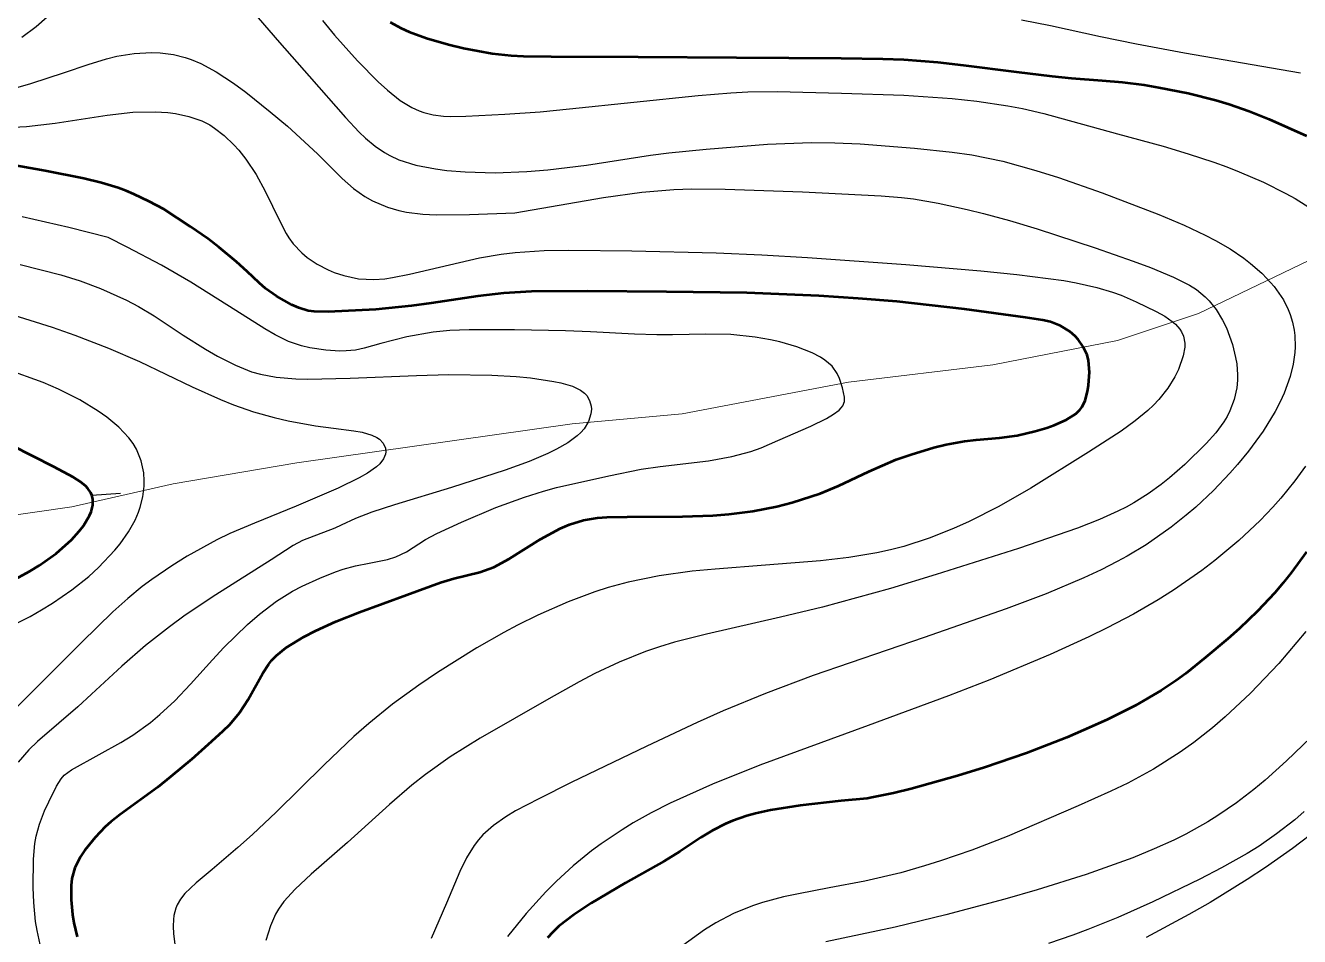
# Model space of a CAD drawing. Header units: metres. Extents: x 545098 to 555652, y 1854398 to 1862642.
# Drawn here: x 549430.9 to 549876.7, y 1856742.3 to 1857061.3 of the extents above; entities that cross this region are included whole.
import ezdxf

# ---------------------------------------------------------------- set-up
doc = ezdxf.new("R2010")
doc.units = ezdxf.units.M
doc.header["$LTSCALE"] = 6.8
for name, color, linetype, lineweight in [('1', 7, 'Continuous', 25), ('2', 7, 'Continuous', 53), ('29', 7, 'Continuous', 25), ('53', 7, 'Continuous', 13)]:
    doc.layers.add(name, color=color, linetype=linetype, lineweight=lineweight)

msp = doc.modelspace()

# ---------------------------------------------------------------- linework, layer by layer
at = {"layer": '1'}
for points in [[(549429.62, 1857057.15), (549434.66, 1857060.95), (549444.38, 1857069.44)], [(549512.32, 1857063.92), (549519.85, 1857055.26), (549530.16, 1857043.48), (549542.94, 1857029.04), (549547.73, 1857023.98), (549549.94, 1857021.88), (549553.28, 1857019.07), (549556.54, 1857016.8), (549558.38, 1857015.74), (549561.57, 1857014.28), (549567.58, 1857012.38), (549574.46, 1857011.06), (549578.39, 1857010.55), (549584.8, 1857010), (549595.28, 1857009.73), (549606.36, 1857010.16), (549613.73, 1857010.76), (549627.3, 1857012.33), (549649.59, 1857015.82), (549656, 1857016.67), (549669.08, 1857018.01)], [(549534.9, 1857063.02), (549539.12, 1857057.89), (549547.17, 1857048.85), (549554.34, 1857041.56), (549557.6, 1857038.61), (549562.09, 1857035.06), (549566.17, 1857032.58), (549568.72, 1857031.43), (549570.37, 1857030.85), (549573.6, 1857030.04), (549577.25, 1857029.56), (549579.74, 1857029.43), (549584.99, 1857029.47), (549598.68, 1857030.21), (549611.03, 1857031.08), (549621.29, 1857032.05), (549666.36, 1857036.72), (549677.72, 1857037.66)], [(549779.43, 1857063.27), (549789.65, 1857061.25)], [(549789.65, 1857061.25), (549807.07, 1857057.37), (549819.72, 1857054.82), (549836.52, 1857051.75), (549877.13, 1857044.72)], [(549427.54, 1857039.39), (549432.81, 1857040.93), (549444.58, 1857044.86), (549452.83, 1857047.65), (549459.34, 1857049.63), (549462.88, 1857050.51), (549469.02, 1857051.51), (549475.05, 1857051.81), (549478.1, 1857051.69), (549482.71, 1857051.1), (549486.84, 1857050.09), (549488.96, 1857049.38), (549492.27, 1857047.99), (549497.69, 1857045.06), (549503.75, 1857041.02), (549508.02, 1857037.88), (549516.57, 1857031.08), (549522.58, 1857025.98), (549533.14, 1857016.28), (549541.8, 1857007.67), (549545.77, 1857004.15), (549549.71, 1857001.36), (549552.34, 1856999.87), (549557.6, 1856997.64), (549561.57, 1856996.5), (549564.27, 1856995.95), (549569.96, 1856995.26), (549574.63, 1856995), (549586.29, 1856995.07), (549602.13, 1856995.71), (549633.16, 1857001.02), (549646.64, 1857002.86), (549657.75, 1857003.83), (549664.14, 1857004.08), (549675.76, 1857003.99), (549702.81, 1857003), (549730.35, 1857001.67), (549737.42, 1857001.06), (549741.68, 1857000.54), (549750.29, 1856999.07), (549760.43, 1856996.85), (549766.11, 1856995.44), (549775.24, 1856992.95), (549784.97, 1856990.04), (549805.27, 1856983.41), (549818.51, 1856978.81), (549824.61, 1856976.54), (549832.61, 1856973.21), (549838.28, 1856970.32), (549840.65, 1856968.8), (549843.74, 1856966.31), (549845.12, 1856964.93), (549847.6, 1856961.8), (549849.82, 1856958.11), (549851.14, 1856955.39), (549853.29, 1856949.57)], [(549677.72, 1857037.66), (549683.72, 1857038), (549693.92, 1857038.19), (549716.51, 1857037.55), (549738.29, 1857036.92), (549755.24, 1857035.71), (549763.84, 1857034.78), (549774.63, 1857033.18), (549779.77, 1857032.21), (549787.32, 1857030.51), (549812.99, 1857023.35), (549829, 1857018.99), (549837.82, 1857016.39), (549846.79, 1857013.45), (549851.26, 1857011.82), (549855.66, 1857010.09), (549864.13, 1857006.37), (549871.97, 1857002.43), (549875.18, 1857000.66), (549880.97, 1856997.12)], [(549426.69, 1857025.72), (549431.31, 1857025.88), (549441.29, 1857027.09), (549459.57, 1857029.91), (549468.54, 1857030.88), (549476.27, 1857031.08), (549480.71, 1857030.8), (549483.4, 1857030.45), (549488.16, 1857029.44), (549492.71, 1857027.84), (549495.42, 1857026.47), (549497.14, 1857025.38), (549500.49, 1857022.76), (549503.86, 1857019.46), (549505.55, 1857017.57), (549508.05, 1857014.45), (549511.62, 1857009.15), (549514.86, 1857003.32), (549519.93, 1856992.76), (549522.11, 1856988.45), (549523.07, 1856986.91), (549524.66, 1856984.81), (549527.59, 1856981.71), (549529.51, 1856980.07), (549533.03, 1856977.66), (549536.85, 1856975.7), (549538.96, 1856974.83), (549542.29, 1856973.72), (549547.52, 1856972.62), (549552.87, 1856972.35), (549556.66, 1856972.63), (549559.36, 1856973), (549565.34, 1856974.16), (549589.8, 1856979.95), (549597.39, 1856981.24), (549602.26, 1856981.81), (549612.41, 1856982.44), (549621.06, 1856982.61), (549643.09, 1856982.41), (549672.6, 1856981.63), (549688.62, 1856980.97), (549704.6, 1856980.1), (549739.01, 1856977.62)], [(549669.08, 1857018.01), (549690.53, 1857019.69), (549705.85, 1857020.27), (549714.13, 1857020.2), (549723, 1857019.83), (549741.99, 1857018.37), (549755.17, 1857016.96), (549762.03, 1857015.94), (549772.88, 1857013.72), (549784.5, 1857010.53), (549792.42, 1857008.02), (549807.73, 1857002.68), (549827.55, 1856995.13), (549836.34, 1856991.39), (549843.74, 1856987.9), (549847.29, 1856986.05), (549852.41, 1856983.06), (549857.26, 1856979.78), (549859.58, 1856977.99), (549863.49, 1856974.58), (549865.31, 1856972.74), (549867.84, 1856969.85), (549871.08, 1856965.17), (549872.79, 1856961.83), (549873.49, 1856960.09), (549874.33, 1856957.41), (549874.91, 1856954.63), (549875.14, 1856952.73), (549875.25, 1856948.81), (549875.13, 1856946.8), (549874.54, 1856942.67), (549873.49, 1856938.41), (549871.36, 1856932.57), (549869.99, 1856929.57), (549868.22, 1856926.16), (549863.96, 1856919.24), (549858.85, 1856912.26), (549855.04, 1856907.62), (549852.34, 1856904.56), (549846.59, 1856898.53), (549840.41, 1856892.68), (549837.11, 1856889.82), (549831.84, 1856885.62), (549823.04, 1856879.5), (549816.46, 1856875.54), (549812.93, 1856873.59), (549807.29, 1856870.71), (549801.25, 1856867.88), (549788.12, 1856862.36), (549774.07, 1856857.05), (549745.34, 1856847.07), (549706.51, 1856833.68), (549689.85, 1856827.43), (549675.1, 1856821.31), (549665.98, 1856817.24), (549648.32, 1856808.92), (549621.91, 1856796.22), (549610.53, 1856790.58), (549602.42, 1856786.3), (549599.04, 1856784.29), (549594.67, 1856781.26), (549591.03, 1856777.98), (549589.42, 1856776.18), (549587.94, 1856774.23), (549585.28, 1856769.91), (549582.87, 1856765.07), (549578.26, 1856754.04), (549572.89, 1856741.6)], [(549540.95, 1856947.28), (549536.03, 1856947.59), (549530.46, 1856948.44), (549527.5, 1856949.14), (549522.98, 1856950.67), (549518.3, 1856952.95), (549514.64, 1856955.1), (549504.55, 1856961.54), (549488.86, 1856971.38), (549478.58, 1856977.31), (549466.58, 1856983.69), (549459.9, 1856987), (549446.16, 1856990.56), (549429.77, 1856994.29)], [(549429.03, 1856977.64), (549443.33, 1856973.98), (549450.11, 1856971.9), (549457.16, 1856969.25), (549466.35, 1856965.1), (549470.52, 1856962.92), (549476, 1856959.65), (549486.15, 1856952.84), (549493.93, 1856947.93), (549498.09, 1856945.54), (549504.39, 1856942.33), (549510.05, 1856940.04), (549513.18, 1856939.15), (549518.65, 1856938.14), (549525.49, 1856937.57), (549529.58, 1856937.46), (549544.57, 1856937.76), (549567.74, 1856938.75), (549579.08, 1856939.06), (549594.11, 1856938.89), (549602.64, 1856938.38), (549607.62, 1856937.91), (549615.85, 1856936.68), (549618.32, 1856936.16), (549622.31, 1856934.97), (549625.2, 1856933.58), (549626.6, 1856932.52), (549627.32, 1856931.74), (549628.34, 1856930.01), (549628.87, 1856928.02), (549628.95, 1856926.95), (549628.81, 1856925.28), (549628, 1856922.69), (549626.41, 1856920.08)], [(549739.01, 1856977.62), (549765.19, 1856975.39), (549777.87, 1856974.1), (549794.22, 1856971.96), (549798.6, 1856971.19), (549805.79, 1856969.59), (549811.32, 1856967.93), (549814.35, 1856966.81), (549819.52, 1856964.55), (549826.53, 1856961.18), (549829.61, 1856959.46), (549832.23, 1856957.66), (549833.33, 1856956.71), (549834.9, 1856954.96), (549835.49, 1856954.02), (549836.15, 1856952.53), (549836.59, 1856950.04), (549836.57, 1856948.67), (549836.05, 1856945.6), (549834.35, 1856940.85), (549833.06, 1856938.26), (549830.6, 1856934.27), (549827.47, 1856930.29), (549825.66, 1856928.35), (549823.69, 1856926.46), (549819.27, 1856922.82), (549814.29, 1856919.25), (549802.84, 1856911.85), (549782.72, 1856899.29), (549771.57, 1856892.93), (549761.1, 1856887.59), (549755.65, 1856885.13), (549747.16, 1856881.77), (549738.24, 1856878.92), (549733.6, 1856877.72), (549728.85, 1856876.68), (549719.09, 1856875.03), (549709.17, 1856873.85), (549689.83, 1856872.3), (549672.29, 1856870.99), (549664.19, 1856870.2), (549652.71, 1856868.63), (549641.83, 1856866.38), (549634.78, 1856864.47), (549630.13, 1856862.99), (549620.81, 1856859.53), (549610.19, 1856854.83), (549603.06, 1856851.28), (549598.31, 1856848.75), (549588.87, 1856843.39), (549575.09, 1856834.79), (549568.54, 1856830.34), (549559.38, 1856823.63), (549551.1, 1856816.93), (549545.88, 1856812.35), (549535.43, 1856802.49), (549518.61, 1856785.88), (549510.39, 1856778.05), (549505.28, 1856773.46), (549496.23, 1856765.78), (549490.66, 1856761.08), (549486.76, 1856757.38), (549485.24, 1856755.47), (549484.05, 1856753.39), (549483.57, 1856752.25), (549482.9, 1856749.71), (549482.71, 1856748.29), (549482.6, 1856745.91), (549482.73, 1856743.23), (549483.57, 1856736.86)], [(549424.61, 1856960.6), (549440.24, 1856955.71), (549448.27, 1856952.89), (549460, 1856948.33), (549470.85, 1856943.59), (549489.28, 1856934.78), (549499.19, 1856930.28), (549503.77, 1856928.44), (549510.68, 1856926.06), (549517.96, 1856924.04), (549522.9, 1856922.89), (549532.42, 1856921.14), (549538.77, 1856920.28), (549545.86, 1856919.39), (549548.74, 1856918.89), (549552.16, 1856917.88), (549553.88, 1856917.04), (549554.8, 1856916.42), (549556.14, 1856915.04), (549556.9, 1856913.29), (549557, 1856912.06), (549556.89, 1856911.23), (549556.27, 1856909.59), (549554.95, 1856907.83), (549553.74, 1856906.71), (549550.63, 1856904.51), (549547.75, 1856902.87), (549540.37, 1856899.3), (549525.65, 1856892.95), (549511.09, 1856887.1), (549502.42, 1856883.45), (549497.85, 1856881.24), (549487.49, 1856875.45), (549482.13, 1856872.1), (549475.21, 1856867.37), (549471.82, 1856864.82), (549466.71, 1856860.65), (549461.5, 1856855.96), (549450.61, 1856845.39), (549433.51, 1856828.25), (549425.58, 1856820.27)], [(549436.06, 1856739.54), (549434.98, 1856744.42), (549434.46, 1856747.64), (549433.84, 1856754.25), (549433.65, 1856759.47), (549433.77, 1856769.43), (549434.21, 1856774.89), (549434.66, 1856777.48), (549435.82, 1856781.63), (549437.65, 1856786.33), (549439.08, 1856789.51), (549441.85, 1856794.96), (549443.49, 1856797.59), (549444.51, 1856798.79), (549447.04, 1856800.7), (549456.78, 1856806.04), (549464.31, 1856810.22), (549468.46, 1856812.83), (549474.65, 1856817.28), (549478, 1856820.02), (549483.25, 1856824.88), (549488.72, 1856830.67), (549496.36, 1856839.2), (549500.37, 1856843.5), (549508.66, 1856851.58), (549512.81, 1856855.17), (549518.8, 1856859.76), (549524.34, 1856863.24), (549527.76, 1856865.04), (549533.93, 1856867.82), (549539.39, 1856870), (549542.08, 1856870.91), (549546.38, 1856872.06), (549551.18, 1856872.99), (549557.66, 1856874.32), (549560.57, 1856875.2), (549564.26, 1856876.96), (549570.91, 1856881.28), (549574.83, 1856883.41), (549583.52, 1856887.39), (549595.57, 1856892.56), (549605.52, 1856896.19), (549612.22, 1856898.3), (549616.71, 1856899.49), (549635.05, 1856903.67), (549646.41, 1856905.89), (549653.05, 1856906.85), (549669.99, 1856908.92), (549678.15, 1856910.33), (549684.73, 1856912.11), (549688.32, 1856913.43), (549694.25, 1856916.03), (549705.77, 1856921.05), (549711.21, 1856923.71), (549713.66, 1856925.16), (549715.63, 1856926.66), (549716.37, 1856927.42), (549716.91, 1856928.17), (549717.49, 1856929.68), (549717.55, 1856931.21), (549716.81, 1856934.38), (549715.75, 1856937.73), (549714.97, 1856939.43), (549713.16, 1856941.96), (549710.67, 1856944.13), (549709.08, 1856945.18), (549706.23, 1856946.69), (549700.83, 1856948.8), (549694.89, 1856950.49), (549691.58, 1856951.23), (549686.28, 1856952.17), (549677.79, 1856953.05), (549668.98, 1856953.25), (549657.36, 1856953.01), (549651.84, 1856952.94), (549644.07, 1856953.16), (549628.59, 1856954.08), (549619.95, 1856954.41), (549602.04, 1856954.71), (549586.17, 1856954.76), (549579.42, 1856954.48), (549573.56, 1856953.9), (549564.39, 1856952.27), (549555.3, 1856949.91), (549549.49, 1856948.25), (549546.41, 1856947.63), (549543.2, 1856947.32), (549540.95, 1856947.28)], [(549853.29, 1856949.57), (549854.39, 1856945.08), (549854.75, 1856942.86), (549855.06, 1856939.01), (549855.04, 1856937.14), (549854.79, 1856934.37), (549853.92, 1856930.33), (549852.4, 1856926.38), (549851.39, 1856924.43), (549850.21, 1856922.49), (549847.41, 1856918.66), (549844.11, 1856914.89), (549836.59, 1856907.57), (549831.21, 1856902.89), (549828.37, 1856900.63), (549823.81, 1856897.34), (549818.8, 1856894.21), (549816.09, 1856892.7), (549813.21, 1856891.24), (549806.77, 1856888.35), (549799.09, 1856885.35), (549778.42, 1856878.23), (549749.63, 1856869.04), (549733.6, 1856864.23), (549709.79, 1856857.67), (549695.1, 1856854.11), (549669.23, 1856848.23), (549658, 1856845.34), (549652.8, 1856843.77), (549647.87, 1856842.1), (549638.69, 1856838.41), (549630.18, 1856834.37), (549624.74, 1856831.52), (549614.03, 1856825.57), (549590.1, 1856811.83), (549579.58, 1856805.23), (549570.92, 1856799.09), (549566.11, 1856795.31), (549558.29, 1856788.56), (549543.66, 1856775.3), (549530.94, 1856764.16), (549525.32, 1856758.92), (549521.37, 1856754.6), (549519.5, 1856751.95), (549518.48, 1856750.14), (549516.73, 1856746.07), (549515.07, 1856741)], [(549424.02, 1856850.02), (549432.55, 1856854.39), (549436.57, 1856856.67), (549440.35, 1856858.98), (549447.18, 1856863.69), (549453.09, 1856868.41), (549456.53, 1856871.53), (549462.27, 1856877.59), (549464.05, 1856879.78), (549467.03, 1856884.01), (549469.31, 1856888.13), (549470.46, 1856890.84), (549471.07, 1856892.65), (549471.97, 1856896.29), (549472.44, 1856899.99), (549472.5, 1856901.86), (549472.33, 1856904.66), (549471.47, 1856908.83), (549469.77, 1856912.92), (549468.57, 1856914.91), (549467.13, 1856916.86), (549463.62, 1856920.61), (549459.44, 1856924.11), (549456.39, 1856926.29), (549449.97, 1856930.23), (549442.5, 1856933.97), (549437.1, 1856936.25), (549424.15, 1856940.93)], [(549626.41, 1856920.08), (549625.3, 1856918.8), (549623.98, 1856917.56), (549620.72, 1856915.19), (549616.76, 1856912.93), (549613.77, 1856911.48), (549607.13, 1856908.67), (549598.82, 1856905.62), (549579.98, 1856899.56), (549560.11, 1856893.51), (549552.09, 1856890.86), (549546.47, 1856888.68), (549541.4, 1856886.35), (549539.15, 1856885.34), (549527.9, 1856880.95), (549524.59, 1856879.19), (549516.97, 1856874.26), (549497.5, 1856861.92), (549486.85, 1856854.78), (549481.33, 1856850.81), (549472.96, 1856844.24), (549464.65, 1856836.97), (549454.1, 1856827.21), (549449.23, 1856822.76), (549442.62, 1856817.02), (549435.21, 1856810.63), (549432.16, 1856807.7), (549428.43, 1856803.37)], [(549878.83, 1856907.04), (549875.14, 1856901.92), (549870.17, 1856895.77), (549867.43, 1856892.66), (549862.99, 1856887.98), (549855.55, 1856880.95), (549847.15, 1856873.95), (549842.57, 1856870.47), (549832.63, 1856863.6), (549827.25, 1856860.22), (549818.66, 1856855.24), (549809.44, 1856850.38), (549803, 1856847.21), (549789.52, 1856841.03), (549768.34, 1856832.22), (549753.97, 1856826.64), (549725.8, 1856816.25), (549687.9, 1856802.33), (549671.36, 1856795.72), (549656.56, 1856789.05), (549649.85, 1856785.64), (549643.61, 1856782.13), (549639.7, 1856779.74), (549632.4, 1856774.83), (549629, 1856772.3), (549622.63, 1856767.12), (549616.76, 1856761.74), (549613.07, 1856758.04), (549606.13, 1856750.37), (549599.63, 1856742.32)], [(549878.98, 1856849.11), (549869.47, 1856837.9), (549859.61, 1856827.54), (549850.74, 1856819.23), (549846.33, 1856815.44), (549839.8, 1856810.27), (549835, 1856806.82), (549825.66, 1856800.9), (549816.63, 1856796.01), (549810.75, 1856793.17), (549799.29, 1856788.04), (549774.43, 1856777.4), (549762.13, 1856772.61), (549751.11, 1856768.79), (549745.56, 1856767.05), (549737.21, 1856764.68), (549724.66, 1856761.69), (549712.16, 1856759.33), (549701.39, 1856757.34), (549696.22, 1856756.23), (549688.83, 1856754.25), (549685.33, 1856753.08), (549678.69, 1856750.35), (549672.46, 1856747.1), (549668.5, 1856744.66), (549660.91, 1856739.15)], [(549883.64, 1856814.78), (549872.22, 1856803.8), (549864.67, 1856797.05), (549860.8, 1856793.82), (549854.72, 1856789.15), (549848.15, 1856784.65), (549844.61, 1856782.46), (549836.92, 1856778.18), (549832.72, 1856776.08), (549825.91, 1856772.98), (549818.45, 1856769.94), (549802.09, 1856764.07), (549784.89, 1856758.66), (549773.58, 1856755.38), (549753.03, 1856749.89), (549735.29, 1856745.58), (549711.04, 1856740.46)], [(549878.36, 1856786.09), (549875.04, 1856783.23), (549868.72, 1856778.24), (549862.56, 1856773.97), (549858.38, 1856771.37), (549849.41, 1856766.34), (549841.86, 1856762.44), (549825.46, 1856754.52), (549813.11, 1856749.02), (549802.66, 1856744.75), (549797.37, 1856742.77), (549788.93, 1856739.86)], [(549883.46, 1856780.21), (549874.25, 1856773.16), (549864.83, 1856766.51), (549858.44, 1856762.29), (549845.42, 1856754.28), (549837.97, 1856750.03), (549823.04, 1856742.04)]]:
    msp.add_lwpolyline(points, dxfattribs=at)
at = {"layer": '2'}
for points in [[(549558.53, 1857062.44), (549562.44, 1857060.36), (549565.23, 1857059.1), (549571.31, 1857056.83), (549578.93, 1857054.6), (549584.2, 1857053.35), (549594.28, 1857051.51), (549600.9, 1857050.81), (549605.2, 1857050.58), (549614.86, 1857050.44), (549645.37, 1857050.25), (549679.76, 1857050.03), (549716.32, 1857049.8), (549730.91, 1857049.61), (549738.25, 1857049.32), (549750.21, 1857048.41), (549759.14, 1857047.43), (549777.69, 1857045.02), (549790.13, 1857043.47), (549796.9, 1857042.79), (549807.67, 1857042.01), (549814.83, 1857041.43), (549822.35, 1857040.46), (549827.53, 1857039.6), (549837.81, 1857037.52), (549847.46, 1857035.09), (549852.12, 1857033.69), (549859.08, 1857031.28), (549866.1, 1857028.47), (549879.12, 1857022.69)], [(549489.12, 1856804.46), (549496.13, 1856810.72), (549500.17, 1856814.35), (549502.42, 1856816.61), (549505.78, 1856820.62), (549508.83, 1856825.3), (549513.98, 1856834.51), (549515.98, 1856837.59), (549517.01, 1856838.91), (549518.75, 1856840.73), (549522.05, 1856843.37), (549528.37, 1856847.28), (549532.41, 1856849.39), (549539.56, 1856852.65), (549547.87, 1856855.92), (549564.42, 1856861.91), (549576.2, 1856866.26), (549580.87, 1856867.71), (549589.96, 1856869.88), (549594.85, 1856871.67), (549600.14, 1856874.5), (549611.12, 1856881.43), (549618, 1856885.19), (549621.3, 1856886.62), (549626.17, 1856888.15), (549631.05, 1856888.94), (549634.38, 1856889.17), (549641.44, 1856889.22), (549660.8, 1856889.34), (549671.4, 1856889.78), (549677, 1856890.22), (549685.5, 1856891.29), (549693.86, 1856892.93), (549699.21, 1856894.3), (549709.02, 1856897.48), (549715.37, 1856900.08), (549726.01, 1856905.13), (549735.58, 1856909.28), (549740.82, 1856911.14), (549748.83, 1856913.52), (549753.09, 1856914.55), (549759.49, 1856915.72), (549763.63, 1856916.21), (549771.72, 1856916.9), (549777.89, 1856917.72), (549784.24, 1856919.2), (549788.31, 1856920.46), (549790.83, 1856921.37), (549795.11, 1856923.25), (549798.44, 1856925.31), (549799.9, 1856926.73), (549800.63, 1856927.74), (549801.69, 1856930.02), (549802.52, 1856933.1), (549802.89, 1856935.34), (549803.21, 1856939.87), (549802.89, 1856944.03), (549802.39, 1856945.97), (549801.09, 1856948.82), (549799.3, 1856951.3), (549798.2, 1856952.49), (549796.34, 1856954.14), (549793.15, 1856956.15), (549789.58, 1856957.48), (549786.94, 1856958.08), (549780.82, 1856959.04), (549759.53, 1856962), (549735.86, 1856964.6), (549722.28, 1856965.75), (549708.52, 1856966.63), (549683.32, 1856967.65), (549655.25, 1856968.05), (549627.65, 1856968.23), (549608, 1856968.11), (549598.37, 1856967.57), (549589.21, 1856966.56), (549572.93, 1856964.03), (549566.02, 1856963.07), (549553.58, 1856961.83), (549536.87, 1856960.99), (549531.97, 1856961.09), (549529.89, 1856961.4), (549526.65, 1856962.41), (549524.18, 1856963.51), (549518.82, 1856966.54), (549514.98, 1856969.24), (549512.73, 1856971.12), (549508.47, 1856975.13), (549504.83, 1856978.52), (549498.56, 1856983.71), (549494.84, 1856986.53), (549488.62, 1856990.95), (549479.3, 1856996.91), (549474.23, 1856999.7), (549468.91, 1857002.23), (549466.16, 1857003.36), (549463.35, 1857004.4), (549457.52, 1857006.2), (549451.38, 1857007.72), (549437.85, 1857010.34), (549415.45, 1857014.33)], [(549427.31, 1856867.4), (549432.43, 1856870.23), (549435.7, 1856872.26), (549441.64, 1856876.48), (549447.01, 1856881.18), (549449.77, 1856884.19), (549451.26, 1856886.12), (549453.4, 1856889.74), (549453.91, 1856891), (549454.5, 1856893.36), (549454.5, 1856895.5), (549454.18, 1856896.82), (549453.83, 1856897.65), (549452.82, 1856899.2), (549452.07, 1856900.01), (549450.15, 1856901.56), (549447.67, 1856903.12), (549440.88, 1856906.72), (549426.2, 1856914.28)], [(549879.15, 1856877.03), (549873.85, 1856869.66), (549871.03, 1856866.11), (549868.1, 1856862.67), (549861.99, 1856856.18), (549855.77, 1856850.21), (549851.67, 1856846.54), (549843.89, 1856839.99), (549836.9, 1856834.46), (549833.52, 1856831.98), (549828.28, 1856828.45), (549819.32, 1856823.23), (549809.58, 1856818.34), (549804.12, 1856815.82), (549795.34, 1856812.05), (549781.2, 1856806.55), (549766.54, 1856801.52), (549757.09, 1856798.57), (549740.8, 1856794), (549734.7, 1856792.52), (549727.1, 1856790.96), (549725.4, 1856790.69)], [(549489.12, 1856804.46), (549481.69, 1856798.19), (549477.2, 1856794.67), (549464.06, 1856785.11), (549460.77, 1856782.43), (549458.86, 1856780.68), (549455.3, 1856776.95), (549451.73, 1856772.55), (549450.11, 1856770.15), (549448.21, 1856766.43), (549447.18, 1856762.68), (549446.89, 1856760.17), (549446.93, 1856755.16), (549447.43, 1856750), (549447.9, 1856747.15), (549449.03, 1856742.23)], [(549725.4, 1856790.69), (549716.39, 1856789.83), (549702.02, 1856788.19), (549691.61, 1856786.56), (549686.35, 1856785.42), (549683.39, 1856784.63), (549678.38, 1856782.89), (549675.88, 1856781.81), (549671.33, 1856779.47), (549667.25, 1856776.99), (549659.9, 1856772.07), (549654.45, 1856768.72), (549640.94, 1856761.15), (549628.9, 1856754.05), (549622.9, 1856750.05), (549617.62, 1856745.96), (549615.41, 1856743.92), (549613.56, 1856741.91)]]:
    msp.add_lwpolyline(points, dxfattribs=at)
at = {"layer": '29'}
msp.add_line((549454.18, 1856896.82), (549464.15, 1856897.59), dxfattribs=at)
at = {"layer": '53'}
msp.add_lwpolyline([(549377.46, 1856882.75), (549447.14, 1856892.73), (549482.67, 1856900.86), (549525.9, 1856908.15), (549622.21, 1856921.87), (549660.73, 1856925.29), (549718.94, 1856936.43), (549769.44, 1856942.43), (549813.1, 1856951), (549841.35, 1856960.42), (549885.87, 1856981.84), (549953.49, 1857007.56), (549997.27, 1857027.41)], dxfattribs=at)

doc.saveas('drawing.dxf')
